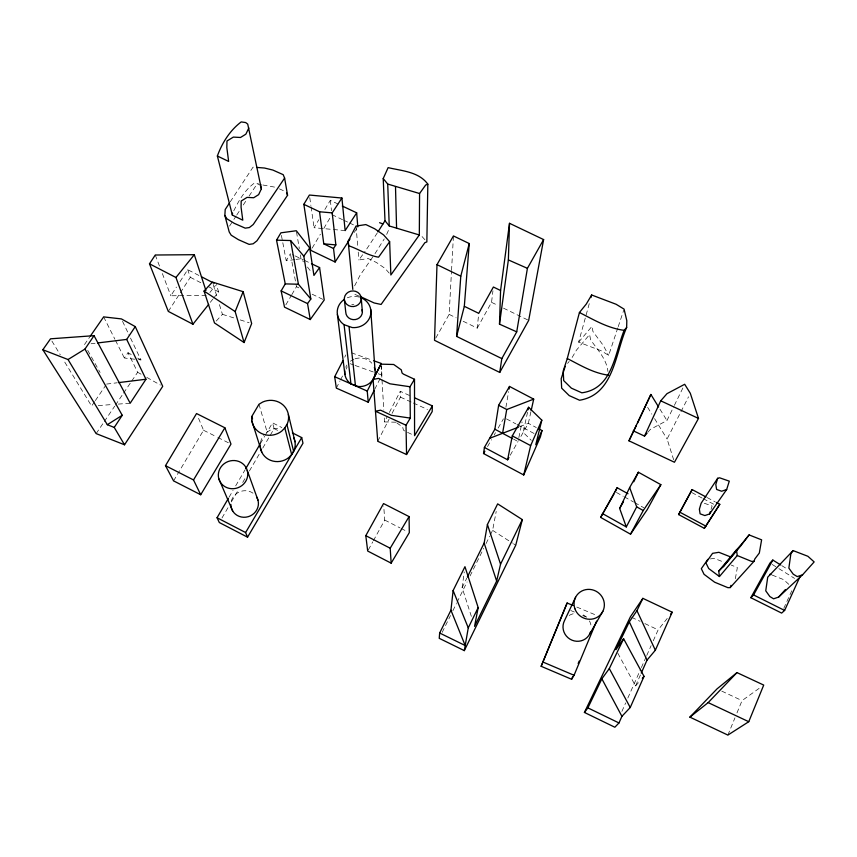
<?xml version="1.0" encoding="UTF-8"?>
<svg xmlns="http://www.w3.org/2000/svg" width="857" height="857" viewBox="0 0 857 857"><rect width="100%" height="100%" fill="white"/><g stroke="black" fill="none" stroke-linecap="round" stroke-linejoin="round"><path stroke-width="0.64" stroke-dasharray="4.29 3.21" d="M435.785 338.054L449.132 314.38L451.468 271.84M451.543 270.512L453.439 235.943M463.176 321.257L477.22 328.124L478.742 313.341M477.22 328.124L491.543 302.339L492.936 290.844M471.35 616.365L462.116 587.634L464.248 571.93M505.909 407.257L508.597 391.649M735.36 578.679L737.352 567.527L731.246 565.095M490.225 535.143L492.593 530.344L496.214 511.436M518.839 437.595L522.095 421.976M527.516 412.292L523.198 432.399L531.276 440.337M530.879 411.874L528.341 423.337L518.678 440.359M617.822 327.867L608.652 355.355L601.271 350.813L578.646 342.136L589.541 302.639M711.042 509.379L712.113 505.973L704.1 503.177M618.24 326.624L623.66 310.373M727.872 735.081L734.952 717.855M736.977 712.928L742.044 700.619L760.459 687.41M386.668 234.4L389.185 228.723M617.833 653.216L635.53 685.975L640.757 674.223M621.893 711.417L625.674 702.89M627.838 698.027L640.822 668.824M641.357 667.603L646.221 656.655M646.767 655.444L651.095 645.707M653.259 640.832L658.122 629.884L667.228 618.443M783.791 608.331L792.993 588.106M647.86 432.26L650.377 429.378L666.95 420.541L673.816 406.507M674.384 405.34L684.122 385.446M462.116 587.634L466.754 578.25M442.201 632.327L450.493 615.53M452.871 610.73L456.427 603.532M457.017 602.332L467.097 581.935M470.065 575.936L483.702 548.341M486.069 543.542L489.626 536.343M374.755 389.217L381.89 375.045L381.354 366.003M673.677 459.813L667.089 439.03L688.525 396.812M344.718 357.198L345.896 354.905M336.33 388.114L339.961 381.022M340.561 379.844L342.982 375.12M346.003 369.206L347.214 366.85M377.744 441.28L389.078 419.202M392.067 413.395L400.423 397.134L400.262 391.295L412.153 396.695M354.637 285.842L360.133 275.183L374.295 254.775M395.87 422.212L384.504 421.912L386.935 417.209M389.357 412.496L400.262 391.295M233.768 210.822C238.932 200.474 244.759 190.083 254.293 183.152L258.45 183.752M368.328 549.894L372.752 541.87M373.373 540.724L384.739 520.07L383.722 506.112M510.236 455.228L518.024 441.494M487.515 446.604L491.5 439.662M494.157 435.024L495.485 432.71M498.142 428.082L503.455 418.827M285.842 304.867L291.144 295.783M291.808 294.647L296.458 286.699L290.416 253.683L293.951 255.365M229.044 497.231L233.04 490.397M235.696 485.833L245.027 469.882M260.335 443.68L264.663 436.277M265.284 435.227L272.526 422.833L281.857 427.557M222.006 517.949L228.69 506.498M231.358 501.913L238.707 489.315M242.724 482.437L245.391 477.852M249.398 470.986L260.1 452.657M262.767 448.072L274.133 428.607L272.526 422.833M572.155 357.444L576.44 350.149L589.616 334.551L590.58 339.715C597.372 349.72 606.617 358.912 607.934 371.531M294.862 259.575L286.238 260.753L290.416 253.683M173.575 480.884L203.548 430.257L197.549 415.934M312.205 248.048L320.379 234.229M323.785 228.465L331.273 215.803M345.146 230.597L314.058 227.726L318.804 219.746M324.889 209.472L330.309 200.356L338.697 204.33M375.002 253.64L384.247 238.942M377.38 232.793L365.843 250.308M206.216 295.472L170.832 295.772L176.456 287.084M179.981 281.642L187.715 269.698L199.145 275.579M168.304 311.402L179.67 293.812M180.377 292.708L190.318 277.314L187.715 269.698M354.262 232.408L357.101 228.016M229.547 226.087L233.168 220.528M233.897 219.413L236.061 216.082M236.789 214.968L239.681 210.522M243.302 204.962L246.195 200.517M249.087 196.071L256.714 184.523L261.674 184.908M230.244 201.813L253.051 167.136L255.59 167.329M96.155 433.599L103.568 422.651M104.308 421.558L114.677 406.229M115.427 405.136L122.83 394.188M123.579 393.084L130.982 382.136M131.721 381.044L137.656 372.292L128.004 352.698L124.372 358.022L137.12 359.49M94.613 401.665L91.613 406.057L63.75 360.465M95.363 400.562L105.85 385.179M84.489 344.557L89.653 337.112M389.217 273.126L385.104 268.455L376.566 262.563L368.21 258.546L358.869 259.982L365.071 251.38M210.308 302.317L212.793 299.189M213.618 298.15L218.589 291.883L216.307 284.417M209.911 292.451L215.503 285.424M567.591 363.4L569.177 361.429M578.646 342.136L592.005 326.346L592.98 331.573L603.167 345.264L608.652 355.355M635.53 685.975L639.783 681.176M216.264 321.032L222.434 314.315L218.974 303.153M266.698 432.314L270.576 429.935A17.558 16.604 -15 0 1 279.489 428.329M519.749 426.657L528.341 423.337L536.311 427.536M710.389 558.925L714.127 558.314L723.908 562.192M296.094 259.403L301.021 258.728L303.442 261.856M106.6 384.075L117.098 382.79M91.088 343.753L95.041 343.271M98.266 405.565L112.899 404.493M118.223 404.097L130.189 403.208M262.917 185.005L276.04 187.372M138.395 359.629L140.944 359.919L128.871 334.594M222.434 314.315L235.139 318.322M240.228 319.918L249.119 322.725M358.847 296.051L353.309 293.715M351.391 352.784L372.506 360.315M350.245 363.732L353.898 365.039M355.119 365.478L373.373 372.002M378.237 373.748L381.89 375.045M772.221 575.079L783.684 579.653L789.511 584.977M576.825 607.067L596.215 615.197M570.783 610.538L574.372 612.037M582.717 615.551L586.295 617.051M279.414 188.883L285.049 191.4M400.423 397.134L412.185 402.49M413.353 403.026L427.472 409.453M721.787 691.128L742.044 700.619M407.578 432.378L412.238 434.574M331.959 214.646L342.532 219.671M343.711 220.228L348.403 222.456M349.581 223.013L354.284 225.252M631.641 617.308L640.061 621.314M644.882 623.596L658.122 629.884M295.129 255.922L303.346 259.832M304.503 260.389L310.309 263.153M296.458 286.699L298.868 287.856M312.152 294.219L324.225 300.004M491.543 302.339L497.531 305.253M503.53 308.166L528.683 320.389M449.132 314.38L456.149 317.818M203.548 430.257L216.671 436.866M217.86 437.466L229.783 443.476M274.133 428.607L277.593 430.353M384.739 520.07L399.951 527.858M401.119 528.458L406.968 531.447M190.318 277.314L200.913 282.778M207.983 286.42L218.589 291.883M506.466 418.902L515.828 423.851M516.996 424.461L534.564 433.738M513.611 439.159L516.921 440.916M707.111 497.563L715.177 501.848M691.803 492.571L702.108 498.067M703.254 498.678L714.717 504.773M616.408 492.454L623.264 496.278M624.41 496.91L633.537 501.998M634.683 502.63L643.811 507.73M128.004 352.698L131.239 354.509M137.709 358.119L140.944 359.919M137.656 372.292L141.073 374.198M146.772 377.391L160.441 385.05M781.852 565.674L787.487 569.177M772.2 564.463L777.781 567.945M778.895 568.641L794.546 578.389M492.593 530.344L512.432 543.081M513.536 543.788L515.743 545.202M396.845 422.919L402.694 427.107L403.379 429.957L404.643 430.985M422.062 236.564L426.85 241.91M307.47 267.073L311.509 272.29M659.965 409.196L666.95 420.541M647.646 407.332L651.813 414.124M654.587 418.655L667.089 439.03M51.913 341.086L60.269 354.766M87.735 350.374L100.098 372.452M103.654 316.897L114.902 339.222M115.491 340.4L124.372 358.022M122.551 321.321L128.293 333.384M155.267 255.011L159.509 266.131M162.348 273.544L170.832 295.772M213.2 284.535L217.046 296.94M258.975 404.279L267.138 432.046M281.396 235.364L286.238 260.753M296.522 232.001L299.307 248.551M300.378 254.915L301.021 258.728M309.773 197.656L310.887 205.498M311.08 206.805L314.058 227.726M330.309 200.356L331.509 210.747M356.051 226.066L357.787 246.934M358.226 252.151L358.869 259.982M381.151 365.478L381.933 378.601M382.008 379.908L383.807 410.107M384.279 417.98L384.504 421.912M345.789 367.214A15.233 14.28 -4.9 0 1 346.967 364.975M350.459 361.226A15.233 14.28 -4.9 0 1 353.845 359.265M355.077 358.804A15.233 14.28 -4.9 0 1 371.809 363.197M347.321 297.797A16.861 15.597 -4.4 0 1 359.137 297.079M351.745 304.621A8.313 7.692 -4.4 0 1 353.877 304.299M569.241 615.465A14.28 13.808 37.2 0 1 574.918 613.451M583.274 614.962A14.28 13.808 37.2 0 1 586.338 617.072M589.423 620.929A14.28 13.808 37.2 0 1 591.159 626.778M260.496 442.608A17.558 16.604 -15 0 1 263.57 435.549M231.336 500.981A13.873 13.187 -22 0 1 253.479 493.514"/><path stroke-width="1.29" d="M352.805 289.398L348.156 241.16L356.051 226.066L365.853 224.577L374.638 228.755L383.593 234.904L389.646 241.717L390.856 274.99L419.319 234.979L419.576 193.521L425.683 185.016L427.836 184.18C418.837 171.679 401.879 170.907 388.125 167.629L383.218 178.567L384.997 220.731L378.076 231.69M427.836 184.18L426.85 241.91L424.858 242.702L381.097 304.449L374.166 302.96L360.015 296.426M626.649 327.481L626.81 320.689L624.078 309.131L616.108 304.267L591.651 294.99L586.327 303.989L579.428 312.505L567.28 358.526L563.21 370.995L563.692 380.604L571.362 388.146L581.839 392.817C612.809 388.65 614.673 353.652 624.142 330.341L626.649 327.481C615.133 353.223 614.115 394.552 579.557 400.24L569.23 395.613L561.667 388.167L561.196 378.676L565.213 366.346M501.816 358.601L516.717 331.863L499.492 324.15L508.372 259.928L509.508 223.302L543.617 239.574L528.683 320.389L499.738 372.441L434.52 340.315L436.995 264.652L453.439 235.943L469.25 243.549L464.323 306.313L456.599 336.394L501.816 358.601L499.738 372.441M432.367 405.897L432.174 411.596L406.55 454.531L377.744 441.28L373.084 379.48L381.076 364.161L393.717 364.493L401.301 369.87L402.062 373.009L403.476 374.134L414.509 379.287L414.563 435.677L432.367 405.897L414.531 397.777M499.492 324.15L500.584 290.502L509.508 223.302M256.854 167.436L264.47 168.026L272.815 170.04L283.185 174.667L284.61 178.085L287.566 195.267L256.929 240.828L253.147 243.795L249.119 244.384L238.375 239.649L231.186 235.193L229.205 231.926L224.855 215.45L225.209 209.504L229.526 202.916M456.599 336.394L460.777 276.19L469.25 243.549M522.341 519.621L500.552 564.185L496.653 581.089L474.564 626.349L478.174 607.592L464.955 566.691L453.117 590.548L450.943 610.216L439.662 633.023L439.234 638.326L464.323 650.624L515.743 545.202L522.341 519.621L497.66 503.873L487.419 524.527L484.151 543.092L467.333 577.082M232.365 215.107L217.367 156.006C222.017 143.055 229.955 130.36 241.203 121.919L245.702 122.562L247.727 124.126L261.364 188.819L258.643 194.635L253.693 197.742L247.062 197.389L241.192 201.041L241.074 207.212L242.788 220.185L232.365 215.107L232.547 213.104M538.582 428.736L541.999 430.535L540.413 436.824L523.723 474.971L483.541 453.546L484.409 447.44L494.864 429.228L498.645 405.275L509.497 386.443L533.697 399.137L531.158 410.599M516.717 331.863L527.419 268.337L543.617 239.574M509.047 389.046L509.497 386.443M464.323 650.624L468.265 627.86L478.174 607.592M502.577 433.31L506.723 409.528L533.697 399.137M484.409 447.44L507.633 459.813L512.293 435.902L528.598 407.268L541.817 420.176L535.764 444.751L541.999 430.535M528.062 409.785L528.598 407.268M523.723 474.971L530.654 445.619L541.817 420.176M590.955 297.54L591.651 294.99M717.673 478.281L715.809 484.537L716.613 489.443L721.637 491.243L726.661 489.529L729.286 481.152L719.591 477.799L717.673 478.281L701.144 503.241L699.366 509.187L700.105 513.846L704.85 515.55L709.607 513.932L726.661 489.529M709.607 513.932L710.324 511.65M707.903 559.332L701.315 568.673L704.047 574.308L714.631 582.203L727.947 587.688L730.196 587.581L754.021 561.292L754.867 558.903L759.313 553.054L761.616 539.846L749.093 534.918L723.297 566.659L718.734 571.094L719.441 576.536L737.256 555.54L736.484 549.808L741.294 545.138L749.093 534.918M730.196 587.581L730.989 585.342M244.095 342.554L251.658 323.528L243.152 291.68L212.429 282.06L204.052 291.069L214.496 322.95L244.095 342.554L235.161 311.562L243.152 291.68M596.59 621.143L574.061 675.273L571.619 679.269L541.153 666.296L567.13 602.996L573.183 605.535M541.153 666.296L567.13 602.996M748.761 721.712L763.716 685.075L736.977 672.606L717.02 688.889L689.885 717.127L727.872 735.081L748.761 721.712L708.171 702.611L689.885 717.127M571.619 679.269L572.626 676.848M578.175 663.5L579.193 661.079M633.28 430.825L644.507 436.106L660.726 400.808L666.992 393.663L684.689 384.279L690.313 393.299L698.498 418.42L674.448 462.255L628.963 440.809L650.881 394.456L658.562 406.925M650.881 394.456L637.608 422.94M629.659 487.547L636.687 506.873L626.306 526.926L619.654 508.426L629.659 487.547L638.379 472.228L660.865 484.666L647.239 509.636L630.527 534.179L600.639 517.414L617.126 487.708L627.999 493.75M642.868 598.347L630.431 616.74L584.42 712.446L614.855 727.229L618.968 722.954L621.914 716.323L630.227 707.518L644.036 676.366L623.617 638.776L615.926 649.702L629.317 621.85L636.955 610.677L642.868 598.347L672.199 612.209L655.348 650.227L647.014 660.115L641.272 673.045M615.272 491.822L617.126 487.708M780.716 564.967L772.832 560.06L769.961 563.07L750.85 597.704L781.627 613.087L784.616 610.452L799.881 576.89M575.583 597.275L564.442 620.747A14.28 13.808 37.2 0 0 572.026 640.2A14.28 13.808 37.2 0 0 590.655 631.588M248.841 127.972L245.873 134.163L240.517 137.484L233.34 137.099L226.976 140.998L226.826 147.575L228.637 161.437L217.367 156.006M584.42 712.446L587.891 707.871L601.86 678.808L609.316 668.578L623.617 638.776M633.762 481.795L638.379 472.228M628.963 440.809L636.451 425.318M342.95 360.647L334.691 376.716L336.33 388.114L368.221 402.212L374.166 390.396M368.221 402.212L367.246 391.071L381.204 363.422L373.748 360.765M716.334 502.47L719.784 504.302L704.336 528.341L678.615 514.564L692.124 489.583L705.954 496.942M678.615 514.564L692.124 489.583M630.527 534.179L643.243 510.515L660.865 484.666M750.85 597.704L753.592 594.951L772.832 560.06M365.8 535.668L383.54 503.573L409.078 516.6L409.303 532.647L391.156 563.156L367.696 551.04L365.8 535.668L390.203 548.223L391.156 563.156M251.776 416.491A18.533 17.419 -14.2 0 0 261.364 433.438A18.533 17.419 -14.2 0 0 281.846 431.017L284.824 427.922L287.427 423.497A18.533 17.419 -14.2 0 0 282.81 404.74A18.533 17.419 -14.2 0 0 262.617 402.072L258.975 404.279L251.776 416.491L252.558 418.955M507.633 459.813L508.929 457.52M619.654 508.426L623.5 501.656M600.639 517.414L613.998 494.05M483.541 453.546L484.869 451.232M589.777 633.837L602.857 611.287M292.366 432.871L301.707 437.595L302.982 443.208L247.555 537.178L219.328 522.534L217.057 517.735L228.38 498.367M245.691 468.747L260.335 443.68M319.586 267.566L324.225 300.004L310.255 319.543L284.513 307.138L281.139 290.898L285.252 283.892L276.532 240.174L280.903 232.825L296.308 230.737L309.731 248.005L313.93 275.418L319.586 267.566L311.466 263.699M247.555 537.178L245.605 532.54L301.707 437.595M165.487 465.672L196.542 413.545L224.866 427.772L230.983 444.087L200.709 494.746L173.575 480.884L165.487 465.672L193.511 479.952L200.709 494.746M390.203 548.223L409.078 516.6M350.01 238.985L335.119 261.996L310.845 250.362L303.839 204.32L309.398 195.042L341.911 198.031L345.146 230.597L356.673 212.836L342.286 206.034M193.511 479.952L224.866 427.772M406.55 454.531L406.025 425.211L410.289 418.109L410 386.743L414.509 379.287M704.336 528.341L719.784 504.302M335.119 261.996L333.523 248.498L335.858 244.898L332.195 212.879L341.911 198.031M135.267 326.603L126.697 339.426L145.969 379.244L130.189 403.208L94.034 335.665L50.52 338.815L42.85 349.742L96.155 433.599L124.522 444.783L162.723 386.325L135.267 326.603L121.405 318.911L103.654 316.897L90.381 336.04M208.658 304.406L192.943 324.235L168.304 311.402L149.482 263.817L155.267 255.011L194.303 254.7L205.916 290.523M124.522 444.783L114.249 427.439L122.24 415.291L84.961 349.078L94.034 335.665M284.61 178.085L253.222 224.534L249.355 227.555L245.22 228.155L234.229 223.334L226.88 218.781L224.855 215.45M310.255 319.543L307.545 303.582L310.823 299.018L303.807 256.157L290.598 240.528L276.532 240.174M389.646 241.717L378.548 257.186C367.921 255.482 358.74 249.173 348.692 245.755L348.156 241.16M303.807 256.157L309.731 248.005M793.121 550.601L790.882 553.665L788.858 568.127L793.261 574.201L797.256 576.6L802.591 574.79L814.15 561.924L807.905 556.289L793.121 550.601L767.722 577.179L765.751 590.827L769.854 596.547L773.592 598.807L778.606 597.093L802.591 574.79M670.538 614.287L672.199 612.209M192.943 324.235L175.953 277.486L194.303 254.7M718.734 571.094L736.484 549.808M723.297 566.659L741.294 545.138M644.507 436.106L647.024 433.224M642.332 678.294L644.036 676.366M778.606 597.093L785.323 589.637M708.171 702.611L736.977 672.606M42.85 349.742L68.035 359.544L107.318 424.708L122.24 415.291M68.035 359.544L84.961 349.078M489.647 438.323L518.528 427.14M373.084 379.48L378.515 378.387L389.967 383.807L410 386.743M118.416 382.629L145.969 379.244M97.677 342.95L126.697 339.426M754.021 561.292L751.61 561.41L737.256 555.54M285.252 283.892L298.418 284.235L310.823 299.018M303.839 204.32L319.543 211.775L332.195 212.879M319.543 211.775L323.775 243.838L335.858 244.898M410.289 418.109L391.403 415.324L380.604 410.182L375.473 411.221L406.025 425.211M343.561 299.939A16.861 15.597 -4.4 0 0 344.064 324.685L352.216 327.556A16.861 15.597 -4.4 0 0 370.438 315.558A16.861 15.597 -4.4 0 0 360.176 297.411M769.832 574.297L771.075 574.629M624.142 330.341C607.602 328.156 593.826 319.79 579.428 312.505M608.641 375.205C593.312 373.159 580.596 365.339 567.28 358.526M383.218 178.567L387.718 184.051L419.576 193.521M384.997 220.731L389.239 225.959L419.319 234.979M379.576 222.702L382.961 223.956M107.318 424.708L114.249 427.439M730.689 556.964L718.905 552.304L712.574 553.333L705.9 562.803L708.685 568.523L719.441 576.536M543.113 662.107L574.061 675.273M334.691 376.716L367.246 391.071M508.372 259.928L527.419 268.337M660.726 400.808L698.498 418.42M323.775 243.838L333.523 248.498M281.139 290.898L307.545 303.582M500.584 290.502L493.396 287.02L478.742 313.341L464.323 306.313M436.995 264.652L460.777 276.19M587.891 707.871L618.968 722.954M439.662 633.023L465.201 645.535L450.943 610.216M753.592 594.951L784.616 610.452M344.835 370.845A15.233 14.28 -4.9 0 0 350.942 383.882L358.312 386.507A15.233 14.28 -4.9 0 0 374.37 367.503M201.438 276.757L214.014 283.238M149.482 263.817L175.953 277.486M217.057 517.735L245.605 532.54M498.645 405.275L506.723 409.528M512.293 435.902L530.654 445.619M494.864 429.228L512.507 438.58M680.029 512.293L705.889 526.144M636.687 506.873L643.243 510.515M602.375 513.514L626.306 526.926M204.052 291.069L235.161 311.562M609.316 668.578L630.227 707.518M601.86 678.808L621.914 716.323M636.955 610.677L655.348 650.227M629.317 621.85L647.014 660.115M218.803 478.72L232.697 511.018M286.634 193.029L287.566 195.267M453.117 590.548L468.265 627.86M247.255 470.461A14.815 14.001 -20.6 0 1 229.248 488.383A14.815 14.001 -20.6 0 1 222.616 465.051A14.815 14.001 -20.6 0 1 247.255 470.461L257.946 500.07M487.419 524.527L500.552 564.185M484.151 543.092L496.653 581.089M251.904 421.044L261.76 452.164M260.324 185.219L261.364 188.819M284.824 427.922L291.669 454.574M286.891 424.451L293.619 451.275M288.37 414.467L295.001 441.751M290.598 240.528L298.418 284.235M337.401 314.508L344.91 374.573M344.064 324.685L350.942 383.882M344.3 299.018L345.767 312.237A8.313 7.692 -4.4 0 0 355.344 319.565A8.313 7.692 -4.4 0 0 362.04 309.72M349.056 326.871L355.462 385.875M361.258 298.472A8.484 7.831 -4.3 0 1 348.713 305.67A8.484 7.831 -4.3 0 1 348.36 292.119A8.484 7.831 -4.3 0 1 361.258 298.472L362.372 311.702M356.673 212.836L357.808 226.923M370.717 309.431L375.002 369.913M387.718 184.051L389.239 225.959M395.495 186.558L396.587 228.337M293.672 437.627A17.558 16.604 -15 0 1 294.122 450.353L291.969 454.253L288.841 457.52A17.558 16.604 -15 0 1 270.48 460.295A17.558 16.604 -15 0 1 260.249 445.865M256.564 496.921A13.873 13.187 -22 0 1 248.219 516.696A13.873 13.187 -22 0 1 230.865 504.441M574.886 608.738A15.34 14.773 34.2 0 0 600.682 614.48A15.34 14.773 34.2 0 0 592.037 589.734A15.34 14.773 34.2 0 0 574.886 608.738"/></g></svg>
